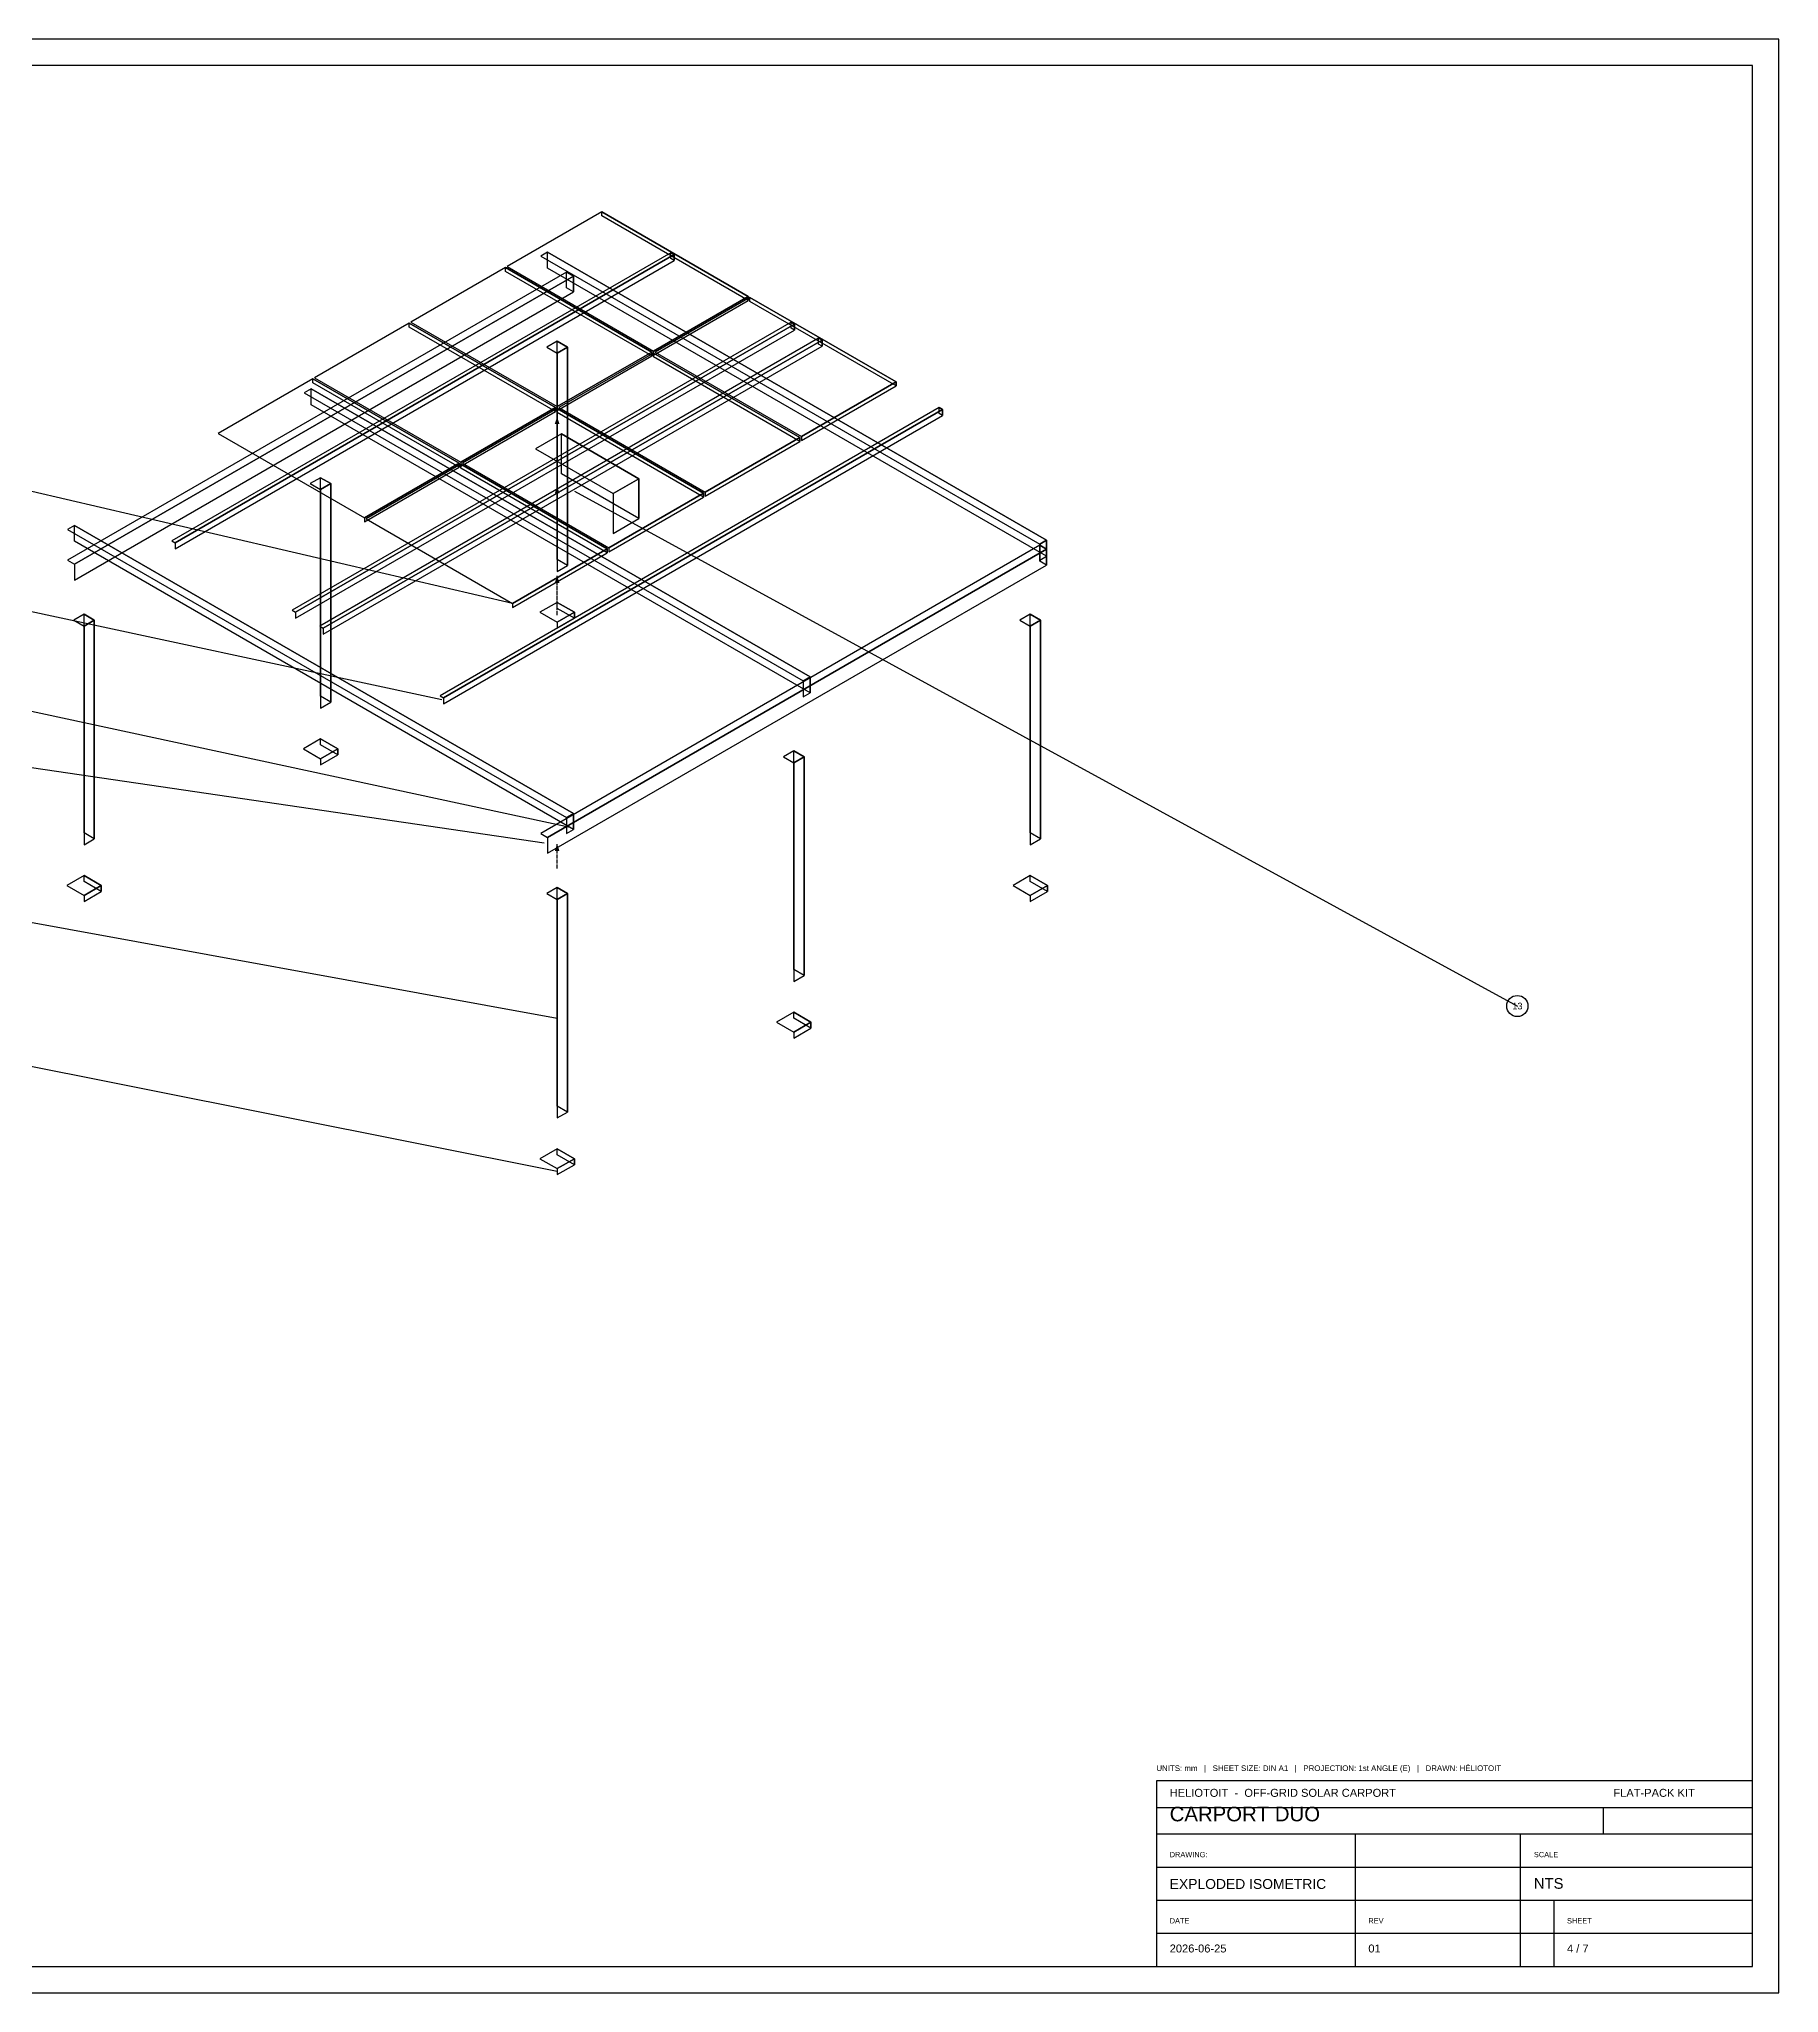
# Model space of a CAD drawing. Header units: millimetres. Extents: x 2 to 839, y 2 to 592.
# Drawn here: x 314 to 839, y 2 to 592 of the extents above; entities that cross this region are included whole.
import ezdxf
from ezdxf.enums import TextEntityAlignment as Align

# ---------------------------------------------------------------- set-up
doc = ezdxf.new("R2010")
doc.units = ezdxf.units.MM
doc.linetypes.add('DASHED', pattern=[1.524, 1.27, -0.254])
for name, color, linetype in [('ANCHOR', 1, 'CONTINUOUS'), ('BORDER', 7, 'CONTINUOUS'), ('CTRLBOX', 30, 'CONTINUOUS'), ('HIDDEN', 252, 'DASHED'), ('LEADER', 7, 'CONTINUOUS'), ('PANEL', 4, 'CONTINUOUS'), ('PURLIN', 3, 'CONTINUOUS'), ('STRUCT', 5, 'CONTINUOUS'), ('TEXT', 7, 'CONTINUOUS'), ('TITLE', 7, 'CONTINUOUS')]:
    doc.layers.add(name, color=color, linetype=linetype)
doc.styles.add('ARIAL', font='arial.ttf')

msp = doc.modelspace()

# ---------------------------------------------------------------- linework, layer by layer
at = {"layer": 'ANCHOR'}
for points in [[(470, 415.9), (475.2, 418.9), (470, 421.9), (464.8, 418.9)], [(475.2, 417.1), (470, 420.1), (470, 421.9), (475.2, 418.9)], [(470, 414.1), (475.2, 417.1), (475.2, 418.9), (470, 415.9)], [(398.55, 374.65), (403.75, 377.65), (398.55, 380.65), (393.36, 377.65)], [(403.75, 375.85), (398.55, 378.85), (398.55, 380.65), (403.75, 377.65)], [(398.55, 372.85), (403.75, 375.85), (403.75, 377.65), (398.55, 374.65)], [(327.11, 333.4), (332.3, 336.4), (327.11, 339.4), (321.91, 336.4)], [(332.3, 334.6), (327.11, 337.6), (327.11, 339.4), (332.3, 336.4)], [(327.11, 331.6), (332.3, 334.6), (332.3, 336.4), (327.11, 333.4)], [(612.89, 333.4), (618.09, 336.4), (612.89, 339.4), (607.7, 336.4)], [(618.09, 334.6), (612.89, 337.6), (612.89, 339.4), (618.09, 336.4)], [(612.89, 331.6), (618.09, 334.6), (618.09, 336.4), (612.89, 333.4)], [(541.45, 292.15), (546.64, 295.15), (541.45, 298.15), (536.25, 295.15)], [(546.64, 293.35), (541.45, 296.35), (541.45, 298.15), (546.64, 295.15)], [(541.45, 290.35), (546.64, 293.35), (546.64, 295.15), (541.45, 292.15)], [(470, 250.9), (475.2, 253.9), (470, 256.9), (464.8, 253.9)], [(475.2, 252.1), (470, 255.1), (470, 256.9), (475.2, 253.9)], [(470, 249.1), (475.2, 252.1), (475.2, 253.9), (470, 250.9)]]:
    msp.add_lwpolyline(points, close=True, dxfattribs=at)
at = {"layer": 'BORDER'}
for points in [[(2, 2), (839, 2), (839, 592), (2, 592)], [(10, 10), (831, 10), (831, 584), (10, 584)]]:
    msp.add_lwpolyline(points, close=True, dxfattribs=at)
at = {"layer": 'CTRLBOX'}
for points in [[(486.89, 454.75), (494.68, 459.25), (471.3, 472.75), (463.5, 468.25)], [(494.68, 447.25), (471.3, 460.75), (471.3, 472.75), (494.68, 459.25)], [(486.89, 442.75), (494.68, 447.25), (494.68, 459.25), (486.89, 454.75)]]:
    msp.add_lwpolyline(points, close=True, dxfattribs=at)
at = {"layer": 'HIDDEN'}
for p, q in [((470, 461.8), (470, 478)), ((470, 437.8), (470, 457)), ((470, 418), (470, 430)), ((470, 341.5), (470, 349))]:
    msp.add_line(p, q, dxfattribs=at)
for points in [[(470, 478), (469.3, 475.8), (470.7, 475.8)], [(470, 457), (469.3, 454.8), (470.7, 454.8)], [(470, 430), (469.3, 427.8), (470.7, 427.8)], [(470, 349), (469.3, 346.8), (470.7, 346.8)]]:
    msp.add_solid(points, dxfattribs=at)
at = {"layer": 'LEADER'}
for p, q in [((456.49, 421.6), (120, 500)), ((435.19, 392.5), (120, 460)), ((475.2, 455.5), (760, 300)), ((473.9, 353.95), (120, 430)), ((466.1, 349.15), (120, 400)), ((470, 296.2), (120, 360)), ((470, 250), (120, 320))]:
    msp.add_line(p, q, dxfattribs=at)
msp.add_circle((760, 300), 3.2, dxfattribs=at)
at = {"layer": 'PANEL'}
for points in [[(499.1, 497.8), (527.68, 514.3), (483.51, 539.8), (454.93, 523.3)], [(527.68, 513.1), (483.51, 538.6), (483.51, 539.8), (527.68, 514.3)], [(470, 481), (498.58, 497.5), (454.41, 523), (425.83, 506.5)], [(498.58, 496.3), (454.41, 521.8), (454.41, 523), (498.58, 497.5)], [(499.1, 496.6), (527.68, 513.1), (527.68, 514.3), (499.1, 497.8)], [(543.79, 472), (572.36, 488.5), (528.2, 514), (499.62, 497.5)], [(572.36, 487.3), (528.2, 512.8), (528.2, 514), (572.36, 488.5)], [(440.9, 464.2), (469.48, 480.7), (425.31, 506.2), (396.73, 489.7)], [(469.48, 479.5), (425.31, 505), (425.31, 506.2), (469.48, 480.7)], [(470, 479.8), (498.58, 496.3), (498.58, 497.5), (470, 481)], [(514.69, 455.2), (543.27, 471.7), (499.1, 497.2), (470.52, 480.7)], [(543.27, 470.5), (499.1, 496), (499.1, 497.2), (543.27, 471.7)], [(411.8, 447.4), (440.38, 463.9), (396.21, 489.4), (367.64, 472.9)], [(440.38, 462.7), (396.21, 488.2), (396.21, 489.4), (440.38, 463.9)], [(543.79, 470.8), (572.36, 487.3), (572.36, 488.5), (543.79, 472)], [(440.9, 463), (469.48, 479.5), (469.48, 480.7), (440.9, 464.2)], [(485.59, 438.4), (514.17, 454.9), (470, 480.4), (441.42, 463.9)], [(514.17, 453.7), (470, 479.2), (470, 480.4), (514.17, 454.9)], [(514.69, 454), (543.27, 470.5), (543.27, 471.7), (514.69, 455.2)], [(411.8, 446.2), (440.38, 462.7), (440.38, 463.9), (411.8, 447.4)], [(456.49, 421.6), (485.07, 438.1), (440.9, 463.6), (412.32, 447.1)], [(485.07, 436.9), (440.9, 462.4), (440.9, 463.6), (485.07, 438.1)], [(485.59, 437.2), (514.17, 453.7), (514.17, 454.9), (485.59, 438.4)], [(456.49, 420.4), (485.07, 436.9), (485.07, 438.1), (456.49, 421.6)]]:
    msp.add_lwpolyline(points, close=True, dxfattribs=at)
at = {"layer": 'PURLIN'}
for points in [[(354.65, 439.9), (505.33, 526.9), (504.29, 527.5), (353.61, 440.5)], [(354.65, 438.1), (505.33, 525.1), (505.33, 526.9), (354.65, 439.9)], [(505.33, 525.1), (504.29, 525.7), (504.29, 527.5), (505.33, 526.9)], [(391.02, 418.9), (541.71, 505.9), (540.67, 506.5), (389.98, 419.5)], [(391.02, 417.1), (541.71, 504.1), (541.71, 505.9), (391.02, 418.9)], [(399.33, 414.1), (550.02, 501.1), (548.98, 501.7), (398.29, 414.7)], [(541.71, 504.1), (540.67, 504.7), (540.67, 506.5), (541.71, 505.9)], [(550.02, 499.3), (548.98, 499.9), (548.98, 501.7), (550.02, 501.1)], [(399.33, 412.3), (550.02, 499.3), (550.02, 501.1), (399.33, 414.1)], [(435.71, 393.1), (586.39, 480.1), (585.35, 480.7), (434.67, 393.7)], [(435.71, 391.3), (586.39, 478.3), (586.39, 480.1), (435.71, 393.1)], [(586.39, 478.3), (585.35, 478.9), (585.35, 480.7), (586.39, 480.1)]]:
    msp.add_lwpolyline(points, close=True, dxfattribs=at)
at = {"layer": 'STRUCT'}
for points in [[(615.75, 439.45), (617.83, 440.65), (467.14, 527.65), (465.06, 526.45)], [(617.83, 435.85), (467.14, 522.85), (467.14, 527.65), (617.83, 440.65)], [(324.25, 433.45), (474.94, 520.45), (472.86, 521.65), (322.17, 434.65)], [(324.25, 428.65), (474.94, 515.65), (474.94, 520.45), (324.25, 433.45)], [(474.94, 515.65), (472.86, 516.85), (472.86, 521.65), (474.94, 520.45)], [(470, 497.2), (473.12, 499), (470, 500.8), (466.88, 499)], [(473.12, 433), (470, 434.8), (470, 500.8), (473.12, 499)], [(470, 431.2), (473.12, 433), (473.12, 499), (470, 497.2)], [(544.3, 398.2), (546.38, 399.4), (395.7, 486.4), (393.62, 485.2)], [(546.38, 394.6), (395.7, 481.6), (395.7, 486.4), (546.38, 399.4)], [(398.55, 455.95), (401.67, 457.75), (398.55, 459.55), (395.44, 457.75)], [(401.67, 391.75), (398.55, 393.55), (398.55, 459.55), (401.67, 457.75)], [(398.55, 389.95), (401.67, 391.75), (401.67, 457.75), (398.55, 455.95)], [(472.86, 356.95), (474.94, 358.15), (324.25, 445.15), (322.17, 443.95)], [(474.94, 353.35), (324.25, 440.35), (324.25, 445.15), (474.94, 358.15)], [(467.14, 350.95), (617.83, 437.95), (615.75, 439.15), (465.06, 352.15)], [(467.14, 346.15), (617.83, 433.15), (617.83, 437.95), (467.14, 350.95)], [(615.75, 434.65), (617.83, 435.85), (617.83, 440.65), (615.75, 439.45)], [(617.83, 433.15), (615.75, 434.35), (615.75, 439.15), (617.83, 437.95)], [(327.11, 414.7), (330.22, 416.5), (327.11, 418.3), (323.99, 416.5)], [(330.22, 350.5), (327.11, 352.3), (327.11, 418.3), (330.22, 416.5)], [(327.11, 348.7), (330.22, 350.5), (330.22, 416.5), (327.11, 414.7)], [(612.89, 414.7), (616.01, 416.5), (612.89, 418.3), (609.78, 416.5)], [(616.01, 350.5), (612.89, 352.3), (612.89, 418.3), (616.01, 416.5)], [(612.89, 348.7), (616.01, 350.5), (616.01, 416.5), (612.89, 414.7)], [(544.3, 393.4), (546.38, 394.6), (546.38, 399.4), (544.3, 398.2)], [(541.45, 373.45), (544.56, 375.25), (541.45, 377.05), (538.33, 375.25)], [(544.56, 309.25), (541.45, 311.05), (541.45, 377.05), (544.56, 375.25)], [(541.45, 307.45), (544.56, 309.25), (544.56, 375.25), (541.45, 373.45)], [(472.86, 352.15), (474.94, 353.35), (474.94, 358.15), (472.86, 356.95)], [(470, 332.2), (473.12, 334), (470, 335.8), (466.88, 334)], [(473.12, 268), (470, 269.8), (470, 335.8), (473.12, 334)], [(470, 266.2), (473.12, 268), (473.12, 334), (470, 332.2)]]:
    msp.add_lwpolyline(points, close=True, dxfattribs=at)
at = {"layer": 'TITLE'}
for p, q in [((651, 58), (831, 58)), ((786, 50), (786, 58)), ((651, 50), (831, 50)), ((711, 50), (711, 10)), ((761, 10), (761, 50)), ((651, 40), (831, 40)), ((651, 30), (831, 30)), ((771, 30), (771, 10)), ((651, 20), (831, 20))]:
    msp.add_line(p, q, dxfattribs=at)
msp.add_lwpolyline([(651, 10), (831, 10), (831, 66), (651, 66)], close=True, dxfattribs=at)

# ---------------------------------------------------------------- texts
at = {"layer": 'TEXT', "style": 'ARIAL'}
msp.add_text('13', height=2, dxfattribs=at).set_placement((760, 300), align=Align.MIDDLE_CENTER)
for s, height, p in [('UNITS: mm   |   SHEET SIZE: DIN A1   |   PROJECTION: 1st ANGLE (E)   |   DRAWN: HÉLIOTOIT', 1.7, (651, 68.5)), ('HELIOTOIT  -  OFF-GRID SOLAR CARPORT', 2.4, (655, 60.5)), ('FLAT-PACK KIT', 2.4, (789, 60.5)), ('CARPORT DUO', 4.4, (655, 52.5)), ('DRAWING:', 1.6, (655, 42.5)), ('SCALE', 1.6, (765, 42.5)), ('EXPLODED ISOMETRIC', 3, (655, 32.5)), ('NTS', 3.2, (765, 32.5)), ('DATE', 1.6, (655, 22.5)), ('REV', 1.6, (715, 22.5)), ('SHEET', 1.6, (775, 22.5)), ('2026-06-25', 2.4, (655, 13.5)), ('01', 2.4, (715, 13.5)), ('4 / 7', 2.4, (775, 13.5))]:
    msp.add_text(s, height=height, dxfattribs=at).set_placement(p, align=Align.BOTTOM_LEFT)

doc.saveas('drawing.dxf')
